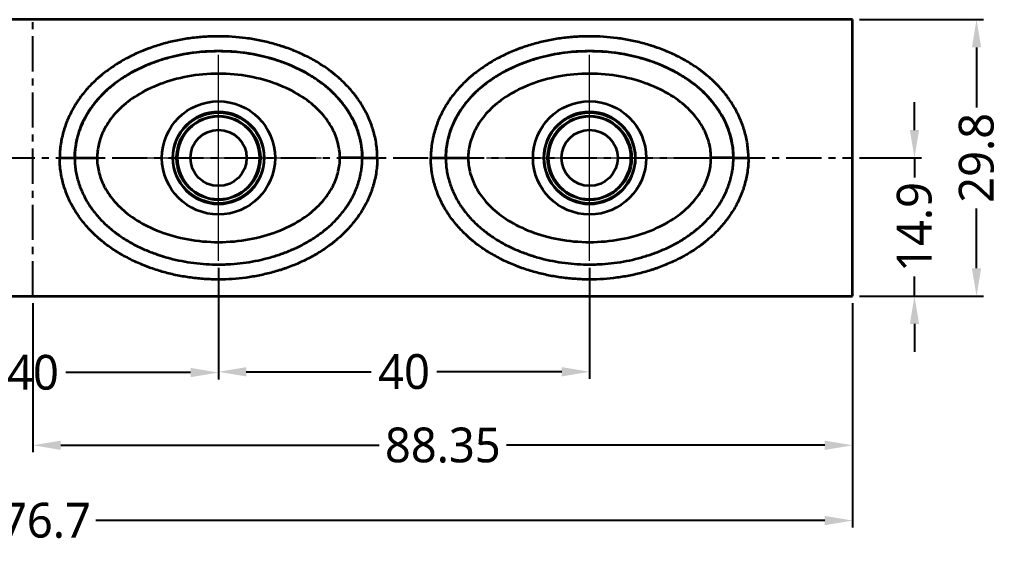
# Model space of a CAD drawing. Header units: millimetres. Extents: x 17 to 505, y 123 to 180.
# Drawn here: x 103.8 to 209.4, y 123.4 to 179.8 of the extents above; entities that cross this region are included whole.
import ezdxf

# ---------------------------------------------------------------- set-up
doc = ezdxf.new("R2010")
doc.units = ezdxf.units.MM
doc.linetypes.add('CENTER', pattern=[50.8, 31.75, -6.35, 6.35, -6.35])
for name, color, linetype, true_color in [('1', 7, 'Continuous', 0xffffff), ('230', 7, 'Continuous', 0xffffff), ('3', 7, 'Continuous', 0xffffff)]:
    doc.layers.add(name, color=color, linetype=linetype, true_color=true_color)
doc.layers.add('dim', color=82, linetype='Continuous', lineweight=9)
doc.styles.add('Capful-A', font='')
doc.styles.get('Capful-A').set_extended_font_data('Microsoft YaHei')
doc.dimstyles.new('Capful-A-1.5', dxfattribs={"dimscale": 1.5, "dimtxt": 2.5, "dimasz": 2.5, "dimexe": 1.5, "dimexo": 1, "dimgap": 1.5, "dimtad": 0, "dimdsep": 46, "dimtxsty": 'Capful-A', "dimcen": 0, "dimclrt": 7, "dimazin": 2, "dimtfac": 1, "dimtmove": 0, "dimatfit": 3, "dimfxl": 0, "dimtolj": 1, "dimtzin": 0, "dimarcsym": 0})

# ---------------------------------------------------------------- blocks, each defined once
blk = doc.blocks.new('*D29')
at = {"layer": 'Defpoints', "color": 0, "transparency": 16777216}
for p in [(16.89, 150.03), (193.59, 150.03), (16.89, 125.85)]:
    blk.add_point(p, dxfattribs=at)
at = {"layer": 'dim', "color": 0, "lineweight": -2, "transparency": 16777216}
for p, q in [((16.89, 149.28), (16.89, 125.1)), ((193.59, 149.28), (193.59, 125.1)), ((19.89, 125.85), (98.47, 125.85)), ((190.59, 125.85), (112.02, 125.85))]:
    blk.add_line(p, q, dxfattribs=at)
at = {"layer": 'dim', "color": 0, "transparency": 16777216}
for points in [[(19.89, 126.35), (19.89, 125.35), (16.89, 125.85)], [(190.59, 126.35), (190.59, 125.35), (193.59, 125.85)]]:
    blk.add_solid(points, dxfattribs=at)
at = {"layer": 'dim', "color": 7, "transparency": 16777216, "insert": (105.24, 125.85), "char_height": 3.75, "attachment_point": 5, "style": 'Capful-A', "bg_fill": 3, "box_fill_scale": 1.1, "bg_fill_color": 256, "bg_fill_true_color": 13158600, "bg_fill_transparency": 0}
blk.add_mtext('\\A1;176.7', dxfattribs=at)
blk = doc.blocks.new('*D30')
at = {"layer": 'Defpoints', "color": 0, "transparency": 16777216}
for p in [(193.59, 179.83), (206.95, 179.83), (193.59, 150.03)]:
    blk.add_point(p, dxfattribs=at)
at = {"layer": 'dim', "color": 0, "lineweight": -2, "transparency": 16777216}
for p, q in [((194.34, 179.83), (207.7, 179.83)), ((206.95, 176.83), (206.95, 170.37)), ((206.95, 153.03), (206.95, 159.48)), ((194.34, 150.03), (207.7, 150.03))]:
    blk.add_line(p, q, dxfattribs=at)
at = {"layer": 'dim', "color": 0, "transparency": 16777216}
for points in [[(206.45, 176.83), (207.45, 176.83), (206.95, 179.83)], [(206.45, 153.03), (207.45, 153.03), (206.95, 150.03)]]:
    blk.add_solid(points, dxfattribs=at)
at = {"layer": 'dim', "color": 7, "transparency": 16777216, "insert": (206.95, 164.93), "char_height": 3.75, "attachment_point": 5, "rotation": 90, "style": 'Capful-A', "bg_fill": 3, "box_fill_scale": 1.1, "bg_fill_color": 256, "bg_fill_true_color": 13158600, "bg_fill_transparency": 0}
blk.add_mtext('\\A1;29.8', dxfattribs=at)
blk = doc.blocks.new('*D34')
at = {"layer": 'Defpoints', "color": 0, "transparency": 16777216}
for p in [(125.24, 153.83), (165.24, 153.83), (165.24, 141.88)]:
    blk.add_point(p, dxfattribs=at)
at = {"layer": 'dim', "color": 0, "lineweight": -2, "transparency": 16777216}
for p, q in [((125.24, 153.08), (125.24, 141.13)), ((165.24, 153.08), (165.24, 141.13)), ((128.24, 141.88), (141.71, 141.88)), ((162.24, 141.88), (148.77, 141.88))]:
    blk.add_line(p, q, dxfattribs=at)
at = {"layer": 'dim', "color": 0, "transparency": 16777216}
for points in [[(128.24, 142.38), (128.24, 141.38), (125.24, 141.88)], [(162.24, 142.38), (162.24, 141.38), (165.24, 141.88)]]:
    blk.add_solid(points, dxfattribs=at)
at = {"layer": 'dim', "color": 7, "transparency": 16777216, "insert": (145.24, 141.88), "char_height": 3.75, "attachment_point": 5, "style": 'Capful-A', "bg_fill": 3, "box_fill_scale": 1.1, "bg_fill_color": 256, "bg_fill_true_color": 13158600, "bg_fill_transparency": 0}
blk.add_mtext('\\A1;40', dxfattribs=at)
blk = doc.blocks.new('*D35')
at = {"layer": 'Defpoints', "color": 0, "transparency": 16777216}
for p in [(85.24, 153.44), (125.24, 153.44), (125.24, 141.8)]:
    blk.add_point(p, dxfattribs=at)
at = {"layer": 'dim', "color": 0, "lineweight": -2, "transparency": 16777216}
for p, q in [((85.24, 152.69), (85.24, 141.05)), ((125.24, 152.69), (125.24, 141.05)), ((88.24, 141.8), (101.71, 141.8)), ((122.24, 141.8), (108.77, 141.8))]:
    blk.add_line(p, q, dxfattribs=at)
at = {"layer": 'dim', "color": 0, "transparency": 16777216}
for points in [[(88.24, 142.3), (88.24, 141.3), (85.24, 141.8)], [(122.24, 142.3), (122.24, 141.3), (125.24, 141.8)]]:
    blk.add_solid(points, dxfattribs=at)
at = {"layer": 'dim', "color": 7, "transparency": 16777216, "insert": (105.24, 141.8), "char_height": 3.75, "attachment_point": 5, "style": 'Capful-A', "bg_fill": 3, "box_fill_scale": 1.1, "bg_fill_color": 256, "bg_fill_true_color": 13158600, "bg_fill_transparency": 0}
blk.add_mtext('\\A1;40', dxfattribs=at)
blk = doc.blocks.new('*D37')
at = {"layer": 'Defpoints', "color": 0, "transparency": 16777216}
for p in [(193.59, 164.93), (193.59, 150.03), (200.26, 150.03)]:
    blk.add_point(p, dxfattribs=at)
at = {"layer": 'dim', "color": 0, "lineweight": -2, "transparency": 16777216}
for p, q in [((200.26, 167.93), (200.26, 170.93)), ((194.34, 164.93), (201.01, 164.93)), ((200.26, 164.93), (200.26, 162.8)), ((200.26, 150.03), (200.26, 152.16)), ((194.34, 150.03), (201.01, 150.03)), ((200.26, 147.03), (200.26, 144.03))]:
    blk.add_line(p, q, dxfattribs=at)
at = {"layer": 'dim', "color": 0, "transparency": 16777216}
for points in [[(199.76, 167.93), (200.76, 167.93), (200.26, 164.93)], [(199.76, 147.03), (200.76, 147.03), (200.26, 150.03)]]:
    blk.add_solid(points, dxfattribs=at)
at = {"layer": 'dim', "color": 7, "transparency": 16777216, "insert": (200.26, 157.48), "char_height": 3.75, "attachment_point": 5, "rotation": 90, "style": 'Capful-A', "bg_fill": 3, "box_fill_scale": 1.1, "bg_fill_color": 256, "bg_fill_true_color": 13158600, "bg_fill_transparency": 0}
blk.add_mtext('\\A1;14.9', dxfattribs=at)
blk = doc.blocks.new('*D38')
at = {"layer": 'Defpoints', "color": 0, "transparency": 16777216}
for p in [(105.24, 150.03), (193.59, 150.03), (193.59, 133.96)]:
    blk.add_point(p, dxfattribs=at)
at = {"layer": 'dim', "color": 0, "lineweight": -2, "transparency": 16777216}
for p, q in [((105.24, 149.28), (105.24, 133.21)), ((193.59, 149.28), (193.59, 133.21)), ((108.24, 133.96), (142.55, 133.96)), ((190.59, 133.96), (156.28, 133.96))]:
    blk.add_line(p, q, dxfattribs=at)
at = {"layer": 'dim', "color": 0, "transparency": 16777216}
for points in [[(108.24, 134.46), (108.24, 133.46), (105.24, 133.96)], [(190.59, 134.46), (190.59, 133.46), (193.59, 133.96)]]:
    blk.add_solid(points, dxfattribs=at)
at = {"layer": 'dim', "color": 7, "transparency": 16777216, "insert": (149.42, 133.96), "char_height": 3.75, "attachment_point": 5, "style": 'Capful-A', "bg_fill": 3, "box_fill_scale": 1.1, "bg_fill_color": 256, "bg_fill_true_color": 13158600, "bg_fill_transparency": 0}
blk.add_mtext('\\A1;88.35', dxfattribs=at)

msp = doc.modelspace()

# ---------------------------------------------------------------- linework, layer by layer
at = {"layer": '1', "color": 7, "linetype": 'Continuous', "lineweight": 35}
for p, q in [((108.138, 164.929), (109.738, 164.929)), ((109.738, 164.929), (112.155, 164.929)), ((140.746, 164.929), (138.329, 164.929)), ((140.746, 164.929), (142.346, 164.929)), ((148.138, 164.929), (149.738, 164.929)), ((149.738, 164.929), (152.155, 164.929)), ((180.746, 164.929), (178.329, 164.929)), ((180.746, 164.929), (182.346, 164.929))]:
    msp.add_line(p, q, dxfattribs=at)
for centre, radius in [((125.242, 164.927), 6.097), ((165.242, 164.927), 6.097), ((125.242, 164.927), 4.898), ((125.242, 164.927), 4.524), ((165.242, 164.927), 4.898), ((165.242, 164.927), 4.524), ((125.242, 164.927), 3.026), ((165.242, 164.927), 3.026)]:
    msp.add_circle(centre, radius, dxfattribs=at)
for centre, radius, start, end in [((125.242, 164.927), 4.958, 90, 89.99438), ((125.242, 164.927), 4.45, 270.00562, 270), ((165.242, 164.927), 4.958, 90, 89.99438), ((165.242, 164.927), 4.45, 270, 269.99438)]:
    msp.add_arc(centre, radius, start, end, dxfattribs=at)
for points, knots in [([(140.765, 164.929), (140.765, 165.613), (140.59, 167.029), (139.817, 169.119), (138.469, 171.149), (136.499, 173.016), (133.905, 174.614), (130.726, 175.808), (127.125, 176.46), (123.357, 176.46), (119.756, 175.808), (116.578, 174.613), (113.984, 173.016), (112.015, 171.148), (110.666, 169.119), (109.894, 167.029), (109.719, 165.613), (109.718, 164.929)], [0, 0, 0, 0, 0.0480996, 0.099286, 0.1553816, 0.217931, 0.2886961, 0.3682346, 0.4553565, 0.5446906, 0.6318018, 0.7113239, 0.7820788, 0.8446195, 0.9007138, 0.9519013, 1, 1, 1, 1]), ([(140.746, 164.929), (140.746, 165.154), (140.736, 165.378), (140.701, 165.822), (140.675, 166.043), (140.606, 166.482), (140.563, 166.7), (140.462, 167.133), (140.403, 167.348), (140.32, 167.615), (140.303, 167.669), (140.267, 167.775), (140.249, 167.829), (140.193, 167.988), (140.154, 168.093), (140.032, 168.405), (139.943, 168.61), (139.657, 169.213), (139.44, 169.601), (139.136, 170.069), (139.043, 170.208), (138.946, 170.345), (138.881, 170.436), (138.848, 170.482), (138.68, 170.707), (138.542, 170.883), (138.111, 171.395), (137.805, 171.718), (137.16, 172.33), (136.82, 172.62), (136.421, 172.928), (136.376, 172.962), (136.287, 173.029), (136.152, 173.129), (135.834, 173.356), (135.556, 173.54), (134.994, 173.896), (134.61, 174.115), (133.825, 174.523), (133.424, 174.71), (132.608, 175.056), (132.192, 175.214), (131.715, 175.375), (131.662, 175.393), (131.556, 175.428), (131.396, 175.479), (131.237, 175.529), (130.917, 175.624), (130.703, 175.684), (130.06, 175.854), (129.629, 175.952), (128.762, 176.119), (128.327, 176.189), (127.452, 176.3), (127.012, 176.342), (126.128, 176.398), (125.684, 176.412), (125.182, 176.412), (125.127, 176.411), (125.015, 176.41), (124.959, 176.41), (124.791, 176.407), (124.457, 176.399), (124.124, 176.383), (123.46, 176.341), (123.02, 176.299), (122.144, 176.187), (121.709, 176.117), (120.843, 175.949), (120.413, 175.851), (119.557, 175.626), (119.132, 175.498), (118.605, 175.319), (118.499, 175.283), (118.342, 175.226), (118.289, 175.207), (118.184, 175.168), (117.922, 175.07), (117.664, 174.966), (117.05, 174.706), (116.648, 174.518), (115.863, 174.11), (115.479, 173.89), (114.73, 173.416), (114.365, 173.161), (113.922, 172.819), (113.834, 172.75), (113.66, 172.608), (113.403, 172.394), (113.154, 172.17), (112.671, 171.711), (112.367, 171.389), (111.939, 170.879), (111.801, 170.705), (111.536, 170.347), (111.408, 170.163), (111.255, 169.927), (111.225, 169.88), (111.166, 169.785), (111.078, 169.641), (110.994, 169.497), (110.831, 169.205), (110.729, 169.008), (110.54, 168.608), (110.364, 168.203), (110.217, 167.786), (110.085, 167.364), (110.026, 167.149), (109.949, 166.823), (109.925, 166.714), (109.893, 166.549), (109.883, 166.493), (109.863, 166.382), (109.854, 166.327), (109.81, 166.049), (109.783, 165.826), (109.747, 165.379), (109.738, 165.154), (109.738, 164.929)], [0, 0, 0, 0, 0.015625, 0.015625, 0.03125, 0.03125, 0.046875, 0.046875, 0.0625, 0.0625, 0.0664062, 0.0664062, 0.0703125, 0.0703125, 0.078125, 0.078125, 0.09375, 0.09375, 0.125, 0.125, 0.1328125, 0.1367187, 0.1367187, 0.140625, 0.140625, 0.15625, 0.15625, 0.1875, 0.1875, 0.21875, 0.21875, 0.2226562, 0.2226562, 0.2265625, 0.234375, 0.25, 0.25, 0.28125, 0.28125, 0.3125, 0.3125, 0.34375, 0.34375, 0.3476562, 0.3476562, 0.3515625, 0.359375, 0.359375, 0.375, 0.375, 0.40625, 0.40625, 0.4375, 0.4375, 0.46875, 0.46875, 0.5, 0.5, 0.5039062, 0.5039062, 0.5078125, 0.5078125, 0.515625, 0.53125, 0.53125, 0.5625, 0.5625, 0.59375, 0.59375, 0.625, 0.625, 0.65625, 0.65625, 0.6640625, 0.6640625, 0.6679687, 0.6679687, 0.671875, 0.6875, 0.6875, 0.71875, 0.71875, 0.75, 0.75, 0.78125, 0.78125, 0.7890625, 0.7890625, 0.796875, 0.8125, 0.8125, 0.84375, 0.84375, 0.859375, 0.859375, 0.875, 0.875, 0.8789062, 0.8789062, 0.8828125, 0.890625, 0.890625, 0.90625, 0.90625, 0.921875, 0.9375, 0.9375, 0.953125, 0.953125, 0.9609375, 0.9609375, 0.9648438, 0.9648438, 0.96875, 0.96875, 0.984375, 0.984375, 1, 1, 1, 1]), ([(180.765, 164.929), (180.765, 165.613), (180.59, 167.029), (179.817, 169.119), (178.469, 171.149), (176.499, 173.016), (173.905, 174.614), (170.726, 175.808), (167.125, 176.46), (163.357, 176.46), (159.756, 175.808), (156.578, 174.613), (153.984, 173.016), (152.015, 171.148), (150.666, 169.119), (149.894, 167.029), (149.719, 165.613), (149.718, 164.929)], [0, 0, 0, 0, 0.0480996, 0.099286, 0.1553816, 0.217931, 0.2886961, 0.3682346, 0.4553565, 0.5446906, 0.6318018, 0.7113239, 0.7820788, 0.8446195, 0.9007138, 0.9519013, 1, 1, 1, 1]), ([(180.746, 164.929), (180.746, 165.154), (180.736, 165.378), (180.701, 165.822), (180.675, 166.043), (180.606, 166.482), (180.563, 166.7), (180.462, 167.133), (180.403, 167.348), (180.32, 167.615), (180.303, 167.669), (180.267, 167.775), (180.249, 167.829), (180.193, 167.988), (180.154, 168.093), (180.032, 168.405), (179.943, 168.61), (179.657, 169.213), (179.44, 169.601), (179.136, 170.069), (179.043, 170.208), (178.946, 170.345), (178.881, 170.436), (178.848, 170.482), (178.68, 170.707), (178.542, 170.883), (178.111, 171.395), (177.805, 171.718), (177.16, 172.33), (176.82, 172.62), (176.421, 172.928), (176.376, 172.962), (176.287, 173.029), (176.152, 173.129), (175.834, 173.356), (175.556, 173.54), (174.994, 173.896), (174.61, 174.115), (173.825, 174.523), (173.424, 174.71), (172.608, 175.056), (172.192, 175.214), (171.715, 175.375), (171.662, 175.393), (171.556, 175.428), (171.396, 175.479), (171.237, 175.529), (170.917, 175.624), (170.703, 175.684), (170.06, 175.854), (169.629, 175.952), (168.762, 176.119), (168.327, 176.189), (167.452, 176.3), (167.012, 176.342), (166.128, 176.398), (165.684, 176.412), (165.182, 176.412), (165.127, 176.411), (165.015, 176.41), (164.959, 176.41), (164.791, 176.407), (164.457, 176.399), (164.124, 176.383), (163.46, 176.341), (163.02, 176.299), (162.144, 176.187), (161.709, 176.117), (160.843, 175.949), (160.413, 175.851), (159.557, 175.626), (159.132, 175.498), (158.605, 175.319), (158.499, 175.283), (158.342, 175.226), (158.289, 175.207), (158.184, 175.168), (157.922, 175.07), (157.664, 174.966), (157.05, 174.706), (156.648, 174.518), (155.863, 174.11), (155.479, 173.89), (154.73, 173.416), (154.365, 173.161), (153.922, 172.819), (153.834, 172.75), (153.66, 172.608), (153.403, 172.394), (153.154, 172.17), (152.671, 171.711), (152.367, 171.389), (151.939, 170.879), (151.801, 170.705), (151.536, 170.347), (151.408, 170.163), (151.255, 169.927), (151.225, 169.88), (151.166, 169.785), (151.078, 169.641), (150.994, 169.497), (150.831, 169.205), (150.729, 169.008), (150.54, 168.608), (150.364, 168.203), (150.217, 167.786), (150.085, 167.364), (150.026, 167.149), (149.949, 166.823), (149.925, 166.714), (149.893, 166.549), (149.883, 166.493), (149.863, 166.382), (149.854, 166.327), (149.81, 166.049), (149.783, 165.826), (149.747, 165.379), (149.738, 165.154), (149.738, 164.929)], [0, 0, 0, 0, 0.015625, 0.015625, 0.03125, 0.03125, 0.046875, 0.046875, 0.0625, 0.0625, 0.0664063, 0.0664063, 0.0703125, 0.0703125, 0.078125, 0.078125, 0.09375, 0.09375, 0.125, 0.125, 0.1328125, 0.1367188, 0.1367188, 0.140625, 0.140625, 0.15625, 0.15625, 0.1875, 0.1875, 0.21875, 0.21875, 0.2226563, 0.2226563, 0.2265625, 0.234375, 0.25, 0.25, 0.28125, 0.28125, 0.3125, 0.3125, 0.34375, 0.34375, 0.3476563, 0.3476563, 0.3515625, 0.359375, 0.359375, 0.375, 0.375, 0.40625, 0.40625, 0.4375, 0.4375, 0.46875, 0.46875, 0.5, 0.5, 0.5039063, 0.5039063, 0.5078125, 0.5078125, 0.515625, 0.53125, 0.53125, 0.5625, 0.5625, 0.59375, 0.59375, 0.625, 0.625, 0.65625, 0.65625, 0.6640625, 0.6640625, 0.6679688, 0.6679688, 0.671875, 0.6875, 0.6875, 0.71875, 0.71875, 0.75, 0.75, 0.78125, 0.78125, 0.7890625, 0.7890625, 0.796875, 0.8125, 0.8125, 0.84375, 0.84375, 0.859375, 0.859375, 0.875, 0.875, 0.8789063, 0.8789063, 0.8828125, 0.890625, 0.890625, 0.90625, 0.90625, 0.921875, 0.9375, 0.9375, 0.953125, 0.953125, 0.9609375, 0.9609375, 0.9648438, 0.9648438, 0.96875, 0.96875, 0.984375, 0.984375, 1, 1, 1, 1]), ([(138.329, 164.929), (138.329, 165.411), (138.204, 166.44), (137.632, 167.993), (136.602, 169.552), (135.022, 171.057), (132.843, 172.405), (130.087, 173.444), (126.909, 174.02), (123.573, 174.02), (120.395, 173.444), (117.639, 172.404), (115.461, 171.057), (113.882, 169.552), (112.852, 167.993), (112.28, 166.44), (112.155, 165.411), (112.155, 164.929)], [0, 0, 0, 0, 0.0480996, 0.099286, 0.1553816, 0.217931, 0.2886961, 0.3682346, 0.4553565, 0.5446906, 0.6318018, 0.7113239, 0.7820788, 0.8446195, 0.9007138, 0.9519013, 1, 1, 1, 1]), ([(178.329, 164.929), (178.329, 165.411), (178.204, 166.44), (177.632, 167.993), (176.602, 169.552), (175.022, 171.057), (172.843, 172.405), (170.087, 173.444), (166.909, 174.02), (163.573, 174.02), (160.395, 173.444), (157.639, 172.404), (155.461, 171.057), (153.882, 169.552), (152.852, 167.993), (152.28, 166.44), (152.155, 165.411), (152.155, 164.929)], [0, 0, 0, 0, 0.0480996, 0.099286, 0.1553816, 0.217931, 0.2886961, 0.3682346, 0.4553565, 0.5446906, 0.6318018, 0.7113239, 0.7820788, 0.8446195, 0.9007138, 0.9519013, 1, 1, 1, 1]), ([(109.738, 164.929), (109.738, 164.704), (109.747, 164.48), (109.782, 164.035), (109.809, 163.815), (109.877, 163.376), (109.92, 163.158), (110.021, 162.725), (110.08, 162.509), (110.163, 162.242), (110.18, 162.188), (110.216, 162.082), (110.234, 162.029), (110.29, 161.87), (110.329, 161.764), (110.451, 161.452), (110.539, 161.247), (110.825, 160.644), (111.043, 160.256), (111.346, 159.788), (111.439, 159.649), (111.536, 159.511), (111.602, 159.42), (111.635, 159.375), (111.802, 159.149), (111.941, 158.974), (112.371, 158.461), (112.677, 158.138), (113.322, 157.526), (113.662, 157.236), (114.061, 156.928), (114.106, 156.894), (114.195, 156.827), (114.33, 156.727), (114.648, 156.499), (114.926, 156.315), (115.488, 155.959), (115.873, 155.74), (116.657, 155.333), (117.058, 155.145), (117.875, 154.799), (118.291, 154.641), (118.768, 154.48), (118.821, 154.462), (118.927, 154.427), (119.086, 154.376), (119.246, 154.326), (119.566, 154.23), (119.78, 154.17), (120.423, 154.001), (120.854, 153.903), (121.721, 153.735), (122.156, 153.666), (123.031, 153.555), (123.471, 153.513), (124.355, 153.457), (124.799, 153.443), (125.357, 153.443), (125.469, 153.444), (125.692, 153.447), (126.027, 153.455), (126.36, 153.471), (127.024, 153.514), (127.464, 153.556), (128.34, 153.668), (128.775, 153.738), (129.641, 153.906), (130.071, 154.004), (130.927, 154.229), (131.352, 154.356), (131.88, 154.535), (131.985, 154.572), (132.143, 154.629), (132.196, 154.648), (132.3, 154.687), (132.562, 154.785), (132.821, 154.889), (133.435, 155.149), (133.836, 155.337), (134.622, 155.746), (135.006, 155.966), (135.755, 156.44), (136.12, 156.694), (136.563, 157.037), (136.651, 157.106), (136.825, 157.248), (137.082, 157.462), (137.33, 157.686), (137.813, 158.145), (138.118, 158.467), (138.546, 158.977), (138.684, 159.152), (138.949, 159.51), (139.077, 159.694), (139.229, 159.93), (139.259, 159.977), (139.319, 160.072), (139.407, 160.215), (139.491, 160.36), (139.654, 160.652), (139.755, 160.849), (139.945, 161.249), (140.12, 161.654), (140.267, 162.071), (140.399, 162.494), (140.458, 162.708), (140.535, 163.034), (140.558, 163.144), (140.591, 163.309), (140.601, 163.364), (140.621, 163.475), (140.63, 163.531), (140.674, 163.808), (140.701, 164.031), (140.737, 164.479), (140.746, 164.704), (140.746, 164.929)], [0, 0, 0, 0, 0.015625, 0.015625, 0.03125, 0.03125, 0.046875, 0.046875, 0.0625, 0.0625, 0.0664062, 0.0664062, 0.0703125, 0.0703125, 0.078125, 0.078125, 0.09375, 0.09375, 0.125, 0.125, 0.1328125, 0.1367187, 0.1367187, 0.140625, 0.140625, 0.15625, 0.15625, 0.1875, 0.1875, 0.21875, 0.21875, 0.2226562, 0.2226562, 0.2265625, 0.234375, 0.25, 0.25, 0.28125, 0.28125, 0.3125, 0.3125, 0.34375, 0.34375, 0.3476562, 0.3476562, 0.3515625, 0.359375, 0.359375, 0.375, 0.375, 0.40625, 0.40625, 0.4375, 0.4375, 0.46875, 0.46875, 0.5, 0.5, 0.5078125, 0.5078125, 0.515625, 0.53125, 0.53125, 0.5625, 0.5625, 0.59375, 0.59375, 0.625, 0.625, 0.65625, 0.65625, 0.6640625, 0.6640625, 0.6679687, 0.6679687, 0.671875, 0.6875, 0.6875, 0.71875, 0.71875, 0.75, 0.75, 0.78125, 0.78125, 0.7890625, 0.7890625, 0.796875, 0.8125, 0.8125, 0.84375, 0.84375, 0.859375, 0.859375, 0.875, 0.875, 0.8789062, 0.8789062, 0.8828125, 0.890625, 0.890625, 0.90625, 0.90625, 0.921875, 0.9375, 0.9375, 0.953125, 0.953125, 0.9609375, 0.9609375, 0.9648437, 0.9648437, 0.96875, 0.96875, 0.984375, 0.984375, 1, 1, 1, 1]), ([(112.155, 164.929), (112.154, 164.446), (112.279, 163.417), (112.851, 161.863), (113.881, 160.304), (115.46, 158.798), (117.639, 157.451), (120.395, 156.411), (123.573, 155.834), (126.909, 155.834), (130.087, 156.411), (132.844, 157.45), (135.023, 158.798), (136.602, 160.304), (137.632, 161.863), (138.204, 163.417), (138.329, 164.446), (138.329, 164.929)], [0, 0, 0, 0, 0.0480997, 0.0992882, 0.1553845, 0.2179257, 0.2886805, 0.3681993, 0.4553087, 0.5446391, 0.6317603, 0.7113015, 0.7820657, 0.8446142, 0.9007119, 0.9518996, 1, 1, 1, 1]), ([(149.738, 164.929), (149.738, 164.704), (149.747, 164.48), (149.782, 164.035), (149.809, 163.815), (149.877, 163.376), (149.92, 163.158), (150.021, 162.725), (150.08, 162.509), (150.163, 162.242), (150.18, 162.188), (150.216, 162.082), (150.234, 162.029), (150.29, 161.87), (150.329, 161.764), (150.451, 161.452), (150.539, 161.247), (150.825, 160.644), (151.043, 160.256), (151.346, 159.788), (151.439, 159.649), (151.536, 159.511), (151.602, 159.42), (151.635, 159.375), (151.802, 159.149), (151.941, 158.974), (152.371, 158.461), (152.677, 158.138), (153.322, 157.526), (153.662, 157.236), (154.061, 156.928), (154.106, 156.894), (154.195, 156.827), (154.33, 156.727), (154.648, 156.499), (154.926, 156.315), (155.488, 155.959), (155.873, 155.74), (156.657, 155.333), (157.058, 155.145), (157.875, 154.799), (158.291, 154.641), (158.768, 154.48), (158.821, 154.462), (158.927, 154.427), (159.086, 154.376), (159.246, 154.326), (159.566, 154.23), (159.78, 154.17), (160.423, 154.001), (160.854, 153.903), (161.721, 153.735), (162.156, 153.666), (163.031, 153.555), (163.471, 153.513), (164.355, 153.457), (164.799, 153.443), (165.357, 153.443), (165.469, 153.444), (165.692, 153.447), (166.027, 153.455), (166.36, 153.471), (167.024, 153.514), (167.464, 153.556), (168.34, 153.668), (168.775, 153.738), (169.641, 153.906), (170.071, 154.004), (170.927, 154.229), (171.352, 154.356), (171.88, 154.535), (171.985, 154.572), (172.143, 154.629), (172.196, 154.648), (172.3, 154.687), (172.562, 154.785), (172.821, 154.889), (173.435, 155.149), (173.836, 155.337), (174.622, 155.746), (175.006, 155.966), (175.755, 156.44), (176.12, 156.694), (176.563, 157.037), (176.651, 157.106), (176.825, 157.248), (177.082, 157.462), (177.33, 157.686), (177.813, 158.145), (178.118, 158.467), (178.546, 158.977), (178.684, 159.152), (178.949, 159.51), (179.077, 159.694), (179.229, 159.93), (179.259, 159.977), (179.319, 160.072), (179.407, 160.215), (179.491, 160.36), (179.654, 160.652), (179.755, 160.849), (179.945, 161.249), (180.12, 161.654), (180.267, 162.071), (180.399, 162.494), (180.458, 162.708), (180.535, 163.034), (180.558, 163.144), (180.591, 163.309), (180.601, 163.364), (180.621, 163.475), (180.63, 163.531), (180.674, 163.808), (180.701, 164.031), (180.737, 164.479), (180.746, 164.704), (180.746, 164.929)], [0, 0, 0, 0, 0.015625, 0.015625, 0.03125, 0.03125, 0.046875, 0.046875, 0.0625, 0.0625, 0.0664063, 0.0664063, 0.0703125, 0.0703125, 0.078125, 0.078125, 0.09375, 0.09375, 0.125, 0.125, 0.1328125, 0.1367188, 0.1367188, 0.140625, 0.140625, 0.15625, 0.15625, 0.1875, 0.1875, 0.21875, 0.21875, 0.2226563, 0.2226563, 0.2265625, 0.234375, 0.25, 0.25, 0.28125, 0.28125, 0.3125, 0.3125, 0.34375, 0.34375, 0.3476562, 0.3476562, 0.3515625, 0.359375, 0.359375, 0.375, 0.375, 0.40625, 0.40625, 0.4375, 0.4375, 0.46875, 0.46875, 0.5, 0.5, 0.5078125, 0.5078125, 0.515625, 0.53125, 0.53125, 0.5625, 0.5625, 0.59375, 0.59375, 0.625, 0.625, 0.65625, 0.65625, 0.6640625, 0.6640625, 0.6679688, 0.6679688, 0.671875, 0.6875, 0.6875, 0.71875, 0.71875, 0.75, 0.75, 0.78125, 0.78125, 0.7890625, 0.7890625, 0.796875, 0.8125, 0.8125, 0.84375, 0.84375, 0.859375, 0.859375, 0.875, 0.875, 0.8789063, 0.8789063, 0.8828125, 0.890625, 0.890625, 0.90625, 0.90625, 0.921875, 0.9375, 0.9375, 0.953125, 0.953125, 0.9609375, 0.9609375, 0.9648438, 0.9648438, 0.96875, 0.96875, 0.984375, 0.984375, 1, 1, 1, 1]), ([(152.155, 164.929), (152.154, 164.446), (152.279, 163.417), (152.851, 161.863), (153.881, 160.304), (155.46, 158.798), (157.639, 157.451), (160.395, 156.411), (163.573, 155.834), (166.909, 155.834), (170.087, 156.411), (172.844, 157.45), (175.023, 158.798), (176.602, 160.304), (177.632, 161.863), (178.204, 163.417), (178.329, 164.446), (178.329, 164.929)], [0, 0, 0, 0, 0.0480997, 0.0992882, 0.1553845, 0.2179257, 0.2886805, 0.3681993, 0.4553087, 0.5446391, 0.6317603, 0.7113015, 0.7820657, 0.8446142, 0.9007119, 0.9518996, 1, 1, 1, 1])]:
    msp.add_open_spline(points, degree=3, knots=knots, dxfattribs=at)
at = {"layer": '230', "color": 1, "linetype": 'CENTER', "lineweight": 18, "ltscale": 0.2}
for p, q in [((125.242, 153.83), (125.242, 176.024)), ((165.242, 153.83), (165.242, 176.024)), ((125.242, 155.029), (125.242, 174.826)), ((125.242, 155.403), (125.242, 174.451)), ((125.242, 155.477), (125.242, 174.377)), ((165.242, 155.029), (165.242, 174.826)), ((165.242, 155.403), (165.242, 174.451)), ((165.242, 155.477), (165.242, 174.377)), ((114.145, 164.927), (136.339, 164.927)), ((115.343, 164.927), (135.14, 164.927)), ((115.718, 164.927), (134.766, 164.927)), ((115.792, 164.927), (134.691, 164.927)), ((154.145, 164.927), (176.339, 164.927)), ((155.343, 164.927), (175.14, 164.927)), ((155.718, 164.927), (174.766, 164.927)), ((155.792, 164.927), (174.691, 164.927))]:
    msp.add_line(p, q, dxfattribs=at)
at = {"layer": '3', "color": 7, "linetype": 'Continuous', "lineweight": 35}
for p, q in [((193.592, 179.829), (16.892, 179.829)), ((193.592, 150.029), (193.592, 179.829)), ((16.892, 150.029), (193.592, 150.029))]:
    msp.add_line(p, q, dxfattribs=at)
at = {"layer": '3', "color": 2, "linetype": 'Continuous', "lineweight": 35}
for points, knots in [([(142.359, 164.927), (142.359, 165.179), (142.35, 165.43), (142.312, 165.927), (142.284, 166.174), (142.212, 166.665), (142.167, 166.909), (142.06, 167.394), (141.998, 167.635), (141.892, 167.994), (141.855, 168.113), (141.795, 168.292), (141.775, 168.351), (141.734, 168.47), (141.712, 168.529), (141.603, 168.823), (141.509, 169.055), (141.203, 169.737), (140.97, 170.176), (140.579, 170.812), (140.442, 171.021), (140.226, 171.328), (140.153, 171.429), (140.04, 171.58), (140.002, 171.63), (139.925, 171.729), (139.886, 171.778), (139.535, 172.219), (139.202, 172.59), (138.498, 173.293), (138.128, 173.626), (137.643, 174.019), (137.496, 174.135), (137.346, 174.249), (137.246, 174.325), (137.195, 174.362), (136.943, 174.547), (136.738, 174.69), (136.115, 175.103), (135.69, 175.357), (134.82, 175.829), (134.376, 176.047), (133.47, 176.447), (133.008, 176.63), (132.42, 176.838), (132.302, 176.878), (132.065, 176.957), (131.946, 176.996), (131.588, 177.107), (131.349, 177.178), (130.629, 177.375), (130.147, 177.489), (129.178, 177.684), (128.691, 177.765), (127.224, 177.96), (126.236, 178.024), (125.114, 178.023), (124.989, 178.022), (124.802, 178.019), (124.739, 178.018), (124.614, 178.015), (124.302, 178.006), (123.494, 177.967), (122.262, 177.845), (121.289, 177.682), (120.322, 177.486), (119.842, 177.372), (118.888, 177.11), (118.414, 176.962), (117.827, 176.754), (117.709, 176.712), (117.475, 176.624), (117.358, 176.579), (117.01, 176.441), (116.78, 176.344), (116.097, 176.042), (115.652, 175.824), (115, 175.469), (114.785, 175.346), (114.36, 175.091), (114.151, 174.959), (113.531, 174.547), (113.129, 174.253), (112.691, 173.897), (112.643, 173.857), (112.546, 173.777), (112.403, 173.655), (112.262, 173.532), (111.984, 173.281), (111.803, 173.11), (111.277, 172.583), (110.945, 172.214), (110.481, 171.632), (110.331, 171.433), (110.116, 171.127), (110.01, 170.972), (109.908, 170.814), (109.841, 170.708), (109.807, 170.654), (109.643, 170.387), (109.396, 169.953), (109.07, 169.284), (108.789, 168.598), (108.632, 168.129), (108.491, 167.654), (108.428, 167.414), (108.347, 167.049), (108.309, 166.865), (108.276, 166.679), (108.255, 166.555), (108.246, 166.492), (108.199, 166.181), (108.143, 165.682), (108.124, 165.179), (108.124, 164.927)], [0, 0, 0, 0, 0.015625, 0.015625, 0.03125, 0.03125, 0.046875, 0.046875, 0.0625, 0.0625, 0.0703125, 0.0703125, 0.0742187, 0.0742187, 0.078125, 0.078125, 0.09375, 0.09375, 0.125, 0.125, 0.140625, 0.140625, 0.1484375, 0.1484375, 0.1523437, 0.1523437, 0.15625, 0.15625, 0.1875, 0.1875, 0.21875, 0.21875, 0.2265625, 0.2304687, 0.2304687, 0.234375, 0.234375, 0.25, 0.25, 0.28125, 0.28125, 0.3125, 0.3125, 0.34375, 0.34375, 0.3515625, 0.3515625, 0.359375, 0.359375, 0.375, 0.375, 0.40625, 0.40625, 0.4375, 0.4375, 0.5, 0.5, 0.5078125, 0.5078125, 0.5117188, 0.5117188, 0.515625, 0.53125, 0.5625, 0.59375, 0.59375, 0.625, 0.625, 0.65625, 0.65625, 0.6640625, 0.6640625, 0.671875, 0.671875, 0.6875, 0.6875, 0.71875, 0.71875, 0.734375, 0.734375, 0.75, 0.75, 0.78125, 0.78125, 0.7851563, 0.7851563, 0.7890625, 0.796875, 0.796875, 0.8125, 0.8125, 0.84375, 0.84375, 0.859375, 0.859375, 0.8671875, 0.8710938, 0.8710938, 0.875, 0.875, 0.890625, 0.90625, 0.921875, 0.9375, 0.9375, 0.953125, 0.953125, 0.9609375, 0.9648438, 0.9648438, 0.96875, 0.96875, 0.984375, 1, 1, 1, 1]), ([(182.359, 164.929), (182.359, 165.181), (182.35, 165.431), (182.312, 165.928), (182.284, 166.175), (182.212, 166.666), (182.167, 166.91), (182.06, 167.395), (181.998, 167.636), (181.892, 167.996), (181.855, 168.115), (181.795, 168.293), (181.775, 168.353), (181.734, 168.471), (181.712, 168.531), (181.603, 168.825), (181.509, 169.056), (181.203, 169.739), (180.97, 170.178), (180.579, 170.814), (180.442, 171.022), (180.226, 171.329), (180.153, 171.431), (180.04, 171.581), (180.002, 171.632), (179.925, 171.731), (179.886, 171.78), (179.535, 172.221), (179.202, 172.592), (178.498, 173.295), (178.128, 173.627), (177.643, 174.021), (177.496, 174.137), (177.346, 174.251), (177.246, 174.326), (177.195, 174.364), (176.943, 174.549), (176.738, 174.692), (176.115, 175.104), (175.69, 175.359), (174.82, 175.831), (174.376, 176.049), (173.47, 176.449), (173.008, 176.632), (172.42, 176.839), (172.302, 176.88), (172.065, 176.959), (171.946, 176.997), (171.588, 177.109), (171.349, 177.179), (170.629, 177.376), (170.147, 177.491), (169.178, 177.686), (168.691, 177.767), (167.224, 177.961), (166.236, 178.025), (165.114, 178.025), (164.989, 178.024), (164.802, 178.021), (164.739, 178.02), (164.614, 178.017), (164.302, 178.008), (163.494, 177.968), (162.262, 177.846), (161.289, 177.683), (160.322, 177.488), (159.842, 177.373), (158.888, 177.111), (158.414, 176.964), (157.827, 176.756), (157.709, 176.713), (157.475, 176.626), (157.358, 176.581), (157.01, 176.442), (156.78, 176.346), (156.097, 176.044), (155.652, 175.826), (155, 175.471), (154.785, 175.348), (154.36, 175.093), (154.151, 174.96), (153.531, 174.549), (153.129, 174.254), (152.691, 173.898), (152.643, 173.859), (152.546, 173.778), (152.403, 173.657), (152.262, 173.534), (151.984, 173.283), (151.803, 173.112), (151.277, 172.585), (150.945, 172.216), (150.481, 171.634), (150.331, 171.435), (150.116, 171.129), (150.01, 170.974), (149.908, 170.816), (149.841, 170.71), (149.807, 170.656), (149.643, 170.388), (149.396, 169.954), (149.07, 169.286), (148.789, 168.6), (148.632, 168.131), (148.491, 167.656), (148.428, 167.416), (148.347, 167.05), (148.309, 166.866), (148.276, 166.681), (148.255, 166.556), (148.246, 166.494), (148.199, 166.183), (148.143, 165.684), (148.124, 165.181), (148.124, 164.929)], [0, 0, 0, 0, 0.015625, 0.015625, 0.03125, 0.03125, 0.046875, 0.046875, 0.0625, 0.0625, 0.0703125, 0.0703125, 0.0742187, 0.0742187, 0.078125, 0.078125, 0.09375, 0.09375, 0.125, 0.125, 0.140625, 0.140625, 0.1484375, 0.1484375, 0.1523437, 0.1523437, 0.15625, 0.15625, 0.1875, 0.1875, 0.21875, 0.21875, 0.2265625, 0.2304687, 0.2304687, 0.234375, 0.234375, 0.25, 0.25, 0.28125, 0.28125, 0.3125, 0.3125, 0.34375, 0.34375, 0.3515625, 0.3515625, 0.359375, 0.359375, 0.375, 0.375, 0.40625, 0.40625, 0.4375, 0.4375, 0.5, 0.5, 0.5078125, 0.5078125, 0.5117188, 0.5117188, 0.515625, 0.53125, 0.5625, 0.59375, 0.59375, 0.625, 0.625, 0.65625, 0.65625, 0.6640625, 0.6640625, 0.671875, 0.671875, 0.6875, 0.6875, 0.71875, 0.71875, 0.734375, 0.734375, 0.75, 0.75, 0.78125, 0.78125, 0.7851563, 0.7851563, 0.7890625, 0.796875, 0.796875, 0.8125, 0.8125, 0.84375, 0.84375, 0.859375, 0.859375, 0.8671875, 0.8710938, 0.8710938, 0.875, 0.875, 0.890625, 0.90625, 0.921875, 0.9375, 0.9375, 0.953125, 0.953125, 0.9609375, 0.9648438, 0.9648438, 0.96875, 0.96875, 0.984375, 1, 1, 1, 1]), ([(142.359, 164.927), (142.359, 164.676), (142.35, 164.425), (142.313, 163.928), (142.258, 163.434), (142.123, 162.702), (141.999, 162.22), (141.893, 161.861), (141.837, 161.682), (141.776, 161.504), (141.735, 161.385), (141.713, 161.326), (141.604, 161.032), (141.509, 160.8), (141.306, 160.346), (141.087, 159.898), (140.841, 159.467), (140.581, 159.042), (140.444, 158.834), (140.228, 158.527), (140.155, 158.425), (140.042, 158.275), (140.004, 158.225), (139.927, 158.125), (139.733, 157.879), (139.37, 157.45), (139.027, 157.089), (138.499, 156.561), (138.129, 156.228), (137.644, 155.834), (137.497, 155.718), (137.348, 155.604), (137.247, 155.528), (137.197, 155.491), (136.944, 155.305), (136.739, 155.163), (136.324, 154.887), (136.114, 154.755), (135.689, 154.5), (135.474, 154.377), (134.822, 154.022), (134.378, 153.805), (133.471, 153.404), (133.01, 153.221), (132.422, 153.014), (132.303, 152.973), (132.066, 152.894), (131.947, 152.856), (131.589, 152.744), (131.35, 152.674), (130.63, 152.477), (130.148, 152.362), (129.179, 152.167), (128.692, 152.085), (127.224, 151.891), (126.236, 151.827), (125.114, 151.828), (124.989, 151.829), (124.802, 151.832), (124.739, 151.833), (124.614, 151.836), (124.302, 151.845), (123.991, 151.86), (123.247, 151.909), (122.261, 152.007), (121.288, 152.17), (120.321, 152.366), (119.841, 152.48), (118.887, 152.742), (118.413, 152.89), (117.825, 153.098), (117.708, 153.14), (117.532, 153.206), (117.473, 153.228), (117.357, 153.273), (117.065, 153.387), (116.778, 153.508), (116.095, 153.81), (115.65, 154.028), (114.78, 154.502), (114.355, 154.757), (113.529, 155.306), (113.126, 155.6), (112.688, 155.956), (112.64, 155.996), (112.543, 156.076), (112.4, 156.197), (112.071, 156.486), (111.8, 156.742), (111.274, 157.27), (110.943, 157.639), (110.479, 158.222), (110.329, 158.421), (110.114, 158.727), (110.009, 158.882), (109.906, 159.04), (109.839, 159.147), (109.806, 159.2), (109.51, 159.682), (109.277, 160.122), (108.974, 160.799), (108.881, 161.027), (108.709, 161.491), (108.631, 161.725), (108.49, 162.2), (108.428, 162.441), (108.347, 162.806), (108.322, 162.929), (108.276, 163.176), (108.255, 163.3), (108.2, 163.674), (108.172, 163.923), (108.134, 164.424), (108.124, 164.675), (108.124, 164.927)], [0, 0, 0, 0, 0.015625, 0.015625, 0.03125, 0.046875, 0.0625, 0.0625, 0.0703125, 0.0742187, 0.0742187, 0.078125, 0.078125, 0.09375, 0.09375, 0.109375, 0.125, 0.125, 0.140625, 0.140625, 0.1484375, 0.1484375, 0.1523437, 0.1523437, 0.15625, 0.171875, 0.1875, 0.1875, 0.21875, 0.21875, 0.2265625, 0.2304687, 0.2304687, 0.234375, 0.234375, 0.25, 0.25, 0.265625, 0.265625, 0.28125, 0.28125, 0.3125, 0.3125, 0.34375, 0.34375, 0.3515625, 0.3515625, 0.359375, 0.359375, 0.375, 0.375, 0.40625, 0.40625, 0.4375, 0.4375, 0.5, 0.5, 0.5078125, 0.5078125, 0.5117187, 0.5117187, 0.515625, 0.53125, 0.53125, 0.5625, 0.59375, 0.59375, 0.625, 0.625, 0.65625, 0.65625, 0.6640625, 0.6640625, 0.6679687, 0.6679687, 0.671875, 0.6875, 0.6875, 0.71875, 0.71875, 0.75, 0.75, 0.78125, 0.78125, 0.7851562, 0.7851562, 0.7890625, 0.796875, 0.8125, 0.8125, 0.84375, 0.84375, 0.859375, 0.859375, 0.8671875, 0.8710937, 0.8710937, 0.875, 0.875, 0.90625, 0.90625, 0.921875, 0.921875, 0.9375, 0.9375, 0.953125, 0.953125, 0.9609375, 0.9609375, 0.96875, 0.96875, 0.984375, 0.984375, 1, 1, 1, 1]), ([(182.359, 164.929), (182.359, 164.677), (182.35, 164.427), (182.313, 163.93), (182.258, 163.436), (182.123, 162.704), (181.999, 162.222), (181.893, 161.863), (181.837, 161.684), (181.776, 161.506), (181.735, 161.387), (181.713, 161.328), (181.604, 161.034), (181.509, 160.802), (181.306, 160.347), (181.087, 159.9), (180.841, 159.468), (180.581, 159.044), (180.444, 158.836), (180.228, 158.529), (180.155, 158.427), (180.042, 158.276), (180.004, 158.226), (179.927, 158.127), (179.733, 157.88), (179.37, 157.452), (179.027, 157.09), (178.499, 156.563), (178.129, 156.23), (177.644, 155.836), (177.497, 155.72), (177.348, 155.606), (177.247, 155.53), (177.197, 155.493), (176.944, 155.307), (176.739, 155.164), (176.324, 154.889), (176.114, 154.757), (175.689, 154.501), (175.474, 154.378), (174.822, 154.024), (174.378, 153.806), (173.471, 153.406), (173.01, 153.223), (172.422, 153.015), (172.303, 152.975), (172.066, 152.896), (171.947, 152.857), (171.589, 152.746), (171.35, 152.676), (170.63, 152.478), (170.148, 152.364), (169.179, 152.168), (168.692, 152.087), (167.224, 151.893), (166.236, 151.829), (165.114, 151.829), (164.989, 151.83), (164.802, 151.833), (164.739, 151.835), (164.614, 151.838), (164.302, 151.847), (163.991, 151.862), (163.247, 151.911), (162.261, 152.008), (161.288, 152.171), (160.321, 152.367), (159.841, 152.481), (158.887, 152.743), (158.413, 152.891), (157.825, 153.099), (157.708, 153.142), (157.532, 153.208), (157.473, 153.23), (157.357, 153.275), (157.065, 153.389), (156.778, 153.51), (156.095, 153.812), (155.65, 154.03), (154.78, 154.504), (154.355, 154.758), (153.529, 155.307), (153.126, 155.602), (152.688, 155.958), (152.64, 155.998), (152.543, 156.078), (152.4, 156.199), (152.071, 156.487), (151.8, 156.744), (151.274, 157.271), (150.943, 157.641), (150.479, 158.223), (150.329, 158.423), (150.114, 158.729), (150.009, 158.884), (149.906, 159.042), (149.839, 159.148), (149.806, 159.202), (149.51, 159.683), (149.277, 160.123), (148.974, 160.8), (148.881, 161.029), (148.709, 161.492), (148.631, 161.727), (148.49, 162.202), (148.428, 162.442), (148.347, 162.808), (148.322, 162.931), (148.276, 163.178), (148.255, 163.302), (148.2, 163.675), (148.172, 163.925), (148.134, 164.426), (148.124, 164.677), (148.124, 164.929)], [0, 0, 0, 0, 0.015625, 0.015625, 0.03125, 0.046875, 0.0625, 0.0625, 0.0703125, 0.0742187, 0.0742187, 0.078125, 0.078125, 0.09375, 0.09375, 0.109375, 0.125, 0.125, 0.140625, 0.140625, 0.1484375, 0.1484375, 0.1523437, 0.1523437, 0.15625, 0.171875, 0.1875, 0.1875, 0.21875, 0.21875, 0.2265625, 0.2304687, 0.2304687, 0.234375, 0.234375, 0.25, 0.25, 0.265625, 0.265625, 0.28125, 0.28125, 0.3125, 0.3125, 0.34375, 0.34375, 0.3515625, 0.3515625, 0.359375, 0.359375, 0.375, 0.375, 0.40625, 0.40625, 0.4375, 0.4375, 0.5, 0.5, 0.5078125, 0.5078125, 0.5117187, 0.5117187, 0.515625, 0.53125, 0.53125, 0.5625, 0.59375, 0.59375, 0.625, 0.625, 0.65625, 0.65625, 0.6640625, 0.6640625, 0.6679687, 0.6679687, 0.671875, 0.6875, 0.6875, 0.71875, 0.71875, 0.75, 0.75, 0.78125, 0.78125, 0.7851562, 0.7851562, 0.7890625, 0.796875, 0.8125, 0.8125, 0.84375, 0.84375, 0.859375, 0.859375, 0.8671875, 0.8710937, 0.8710937, 0.875, 0.875, 0.90625, 0.90625, 0.921875, 0.921875, 0.9375, 0.9375, 0.953125, 0.953125, 0.9609375, 0.9609375, 0.96875, 0.96875, 0.984375, 0.984375, 1, 1, 1, 1])]:
    msp.add_open_spline(points, degree=3, knots=knots, dxfattribs=at)

# ---------------------------------------------------------------- next in the draw order: dimensions: what is measured, and where the dimension line sits
at = {"layer": 'dim'}
dim = msp.add_linear_dim(base=(16.892, 125.85), p1=(193.592, 150.029), p2=(16.892, 150.029), dimstyle='Capful-A-1.5', override={"dimasz": 2, "dimexe": 0.49975, "dimexo": 0.49975, "dimgap": 0.49975}, dxfattribs=at)
dim.commit()
dim.dimension.update_dxf_attribs({"geometry": '*D29', "text_midpoint": (105.242, 125.85), "dimtype": 160})

# ---------------------------------------------------------------- next in the draw order: linework, layer by layer
at = {"layer": '230', "color": 1, "linetype": 'CENTER', "ltscale": 0.1192}
msp.add_line((105.242, 150.029), (105.242, 179.829), dxfattribs=at)

# ---------------------------------------------------------------- next in the draw order: dimensions: what is measured, and where the dimension line sits
at = {"layer": 'dim'}
dim = msp.add_linear_dim(base=(206.954, 179.829), p1=(193.592, 150.029), p2=(193.592, 179.829), angle=90, dimstyle='Capful-A-1.5', override={"dimasz": 2, "dimexe": 0.49975, "dimexo": 0.49975, "dimgap": 0.49975}, dxfattribs=at)
dim.commit()
dim.dimension.update_dxf_attribs({"geometry": '*D30', "text_midpoint": (206.954, 164.929)})
dim = msp.add_linear_dim(base=(165.242, 141.875), p1=(125.242, 153.83), p2=(165.242, 153.83), dimstyle='Capful-A-1.5', override={"dimasz": 2, "dimexe": 0.49975, "dimexo": 0.49975, "dimgap": 0.49975}, dxfattribs=at)
dim.commit()
dim.dimension.update_dxf_attribs({"geometry": '*D34', "text_midpoint": (145.242, 141.875)})

# ---------------------------------------------------------------- next in the draw order: linework, layer by layer
at = {"layer": '230', "color": 1, "linetype": 'CENTER', "ltscale": 0.1192}
msp.add_line((16.892, 164.929), (193.592, 164.929), dxfattribs=at)

# ---------------------------------------------------------------- next in the draw order: dimensions: what is measured, and where the dimension line sits
at = {"layer": 'dim'}
dim = msp.add_linear_dim(base=(125.242, 141.8), p1=(85.242, 153.443), p2=(125.242, 153.443), dimstyle='Capful-A-1.5', override={"dimasz": 2, "dimexe": 0.49975, "dimexo": 0.49975, "dimgap": 0.49975}, dxfattribs=at)
dim.commit()
dim.dimension.update_dxf_attribs({"geometry": '*D35', "text_midpoint": (105.242, 141.8)})

# ---------------------------------------------------------------- next in the draw order: dimensions: what is measured, and where the dimension line sits
dim = msp.add_linear_dim(base=(200.261, 150.029), p1=(193.592, 164.929), p2=(193.592, 150.029), angle=90, dimstyle='Capful-A-1.5', override={"dimasz": 2, "dimexe": 0.49975, "dimexo": 0.49975, "dimgap": 0.49975}, dxfattribs=at)
dim.commit()
dim.dimension.update_dxf_attribs({"geometry": '*D37', "text_midpoint": (200.261, 157.479)})

# ---------------------------------------------------------------- next in the draw order: dimensions: what is measured, and where the dimension line sits
dim = msp.add_linear_dim(base=(193.592, 133.956), p1=(105.242, 150.029), p2=(193.592, 150.029), dimstyle='Capful-A-1.5', override={"dimasz": 2, "dimexe": 0.49975, "dimexo": 0.49975, "dimgap": 0.49975}, dxfattribs=at)
dim.commit()
dim.dimension.update_dxf_attribs({"geometry": '*D38', "text_midpoint": (149.417, 133.956), "dimtype": 160})

doc.saveas('drawing.dxf')
